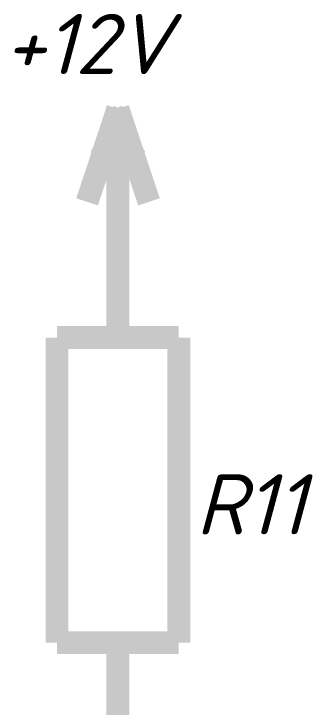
# Model space of a CAD drawing. Header units: inches. Extents: x 0 to 841, y 0 to 594.
# Drawn here: x 94.11 to 103.93, y 367.88 to 390.61 of the extents above; entities that cross this region are included whole.
import ezdxf

# ---------------------------------------------------------------- set-up
doc = ezdxf.new("R2010")
doc.units = ezdxf.units.IN
doc.layers.add('Sheet', color=255, linetype='Continuous')
doc.styles.get("Standard").update_dxf_attribs({"font": 'isocpeui.ttf'})

msp = doc.modelspace()

# ---------------------------------------------------------------- linework, layer by layer
at = {"layer": 'Sheet'}
for points in [[(96.512, 384.445, 0.749, 0.749, 0), (97.523, 387.499, 0.749, 0.749, 0)], [(97.523, 384.995, 0.749, 0.749, 0), (97.523, 387.499, 0.749, 0.749, 0)], [(97.523, 387.499, 0.749, 0.749, 0), (98.545, 384.445, 0.749, 0.749, 0)], [(97.523, 387.533, 0.3, 0.3, 0), (96.759, 386.006, 0.3, 0.3, 0)], [(97.523, 387.533, 0.3, 0.3, 0), (98.287, 386.006, 0.3, 0.3, 0)], [(97.523, 384.995, 0.3, 0.3, 0), (97.523, 387.533, 0.3, 0.3, 0)], [(97.523, 379.998, 0.749, 0.749, 0), (97.523, 384.995, 0.749, 0.749, 0)], [(97.523, 379.998, 0.3, 0.3, 0), (97.523, 384.995, 0.3, 0.3, 0)], [(95.524, 369.992, 0.749, 0.749, 0), (95.524, 379.998, 0.749, 0.749, 0)], [(95.524, 379.998, 0.749, 0.749, 0), (99.522, 379.998, 0.749, 0.749, 0)], [(99.522, 379.998, 0.749, 0.749, 0), (99.522, 369.992, 0.749, 0.749, 0)], [(99.522, 369.992, 0.749, 0.749, 0), (95.524, 369.992, 0.749, 0.749, 0)], [(97.523, 369.992, 0.749, 0.749, 0), (97.523, 364.995, 0.749, 0.749, 0)], [(97.523, 369.992, 0.3, 0.3, 0), (97.523, 364.995, 0.3, 0.3, 0)]]:
    msp.add_lwpolyline(points, format="xyseb", dxfattribs=at)

# ---------------------------------------------------------------- texts
for s, p in [('+12V', (93.784, 388.633)), ('R11', (100.072, 373.541))]:
    msp.add_text(s, height=1.9764, dxfattribs=at).set_placement(p)

doc.saveas('drawing.dxf')
